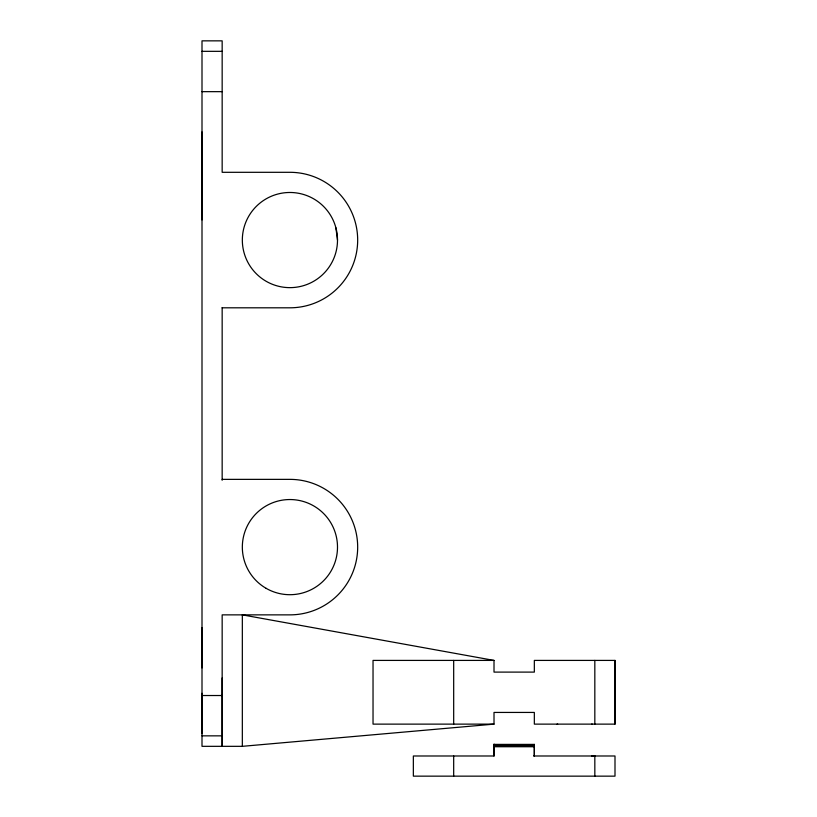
<?xml version="1.0" encoding="UTF-8"?>
<svg xmlns="http://www.w3.org/2000/svg" width="817" height="817" viewBox="0 0 817 817"><rect width="100%" height="100%" fill="white"/><g stroke="black" fill="none" stroke-linecap="round" stroke-linejoin="round"><path stroke-width="1.23" d="M202.003 733.625L202.003 693.296M202.003 667.898L202.003 627.568M202.003 219.896L202.003 131.986M242.332 746.329L242.332 614.864L494.009 660.412L494.009 672.105L534.338 672.105L534.338 660.412L614.997 660.412L614.997 724.128L534.338 724.128L534.338 712.434L494.009 712.434L494.009 724.128L242.332 746.329L202.003 746.329L202.003 40.85L222.163 40.85L222.163 172.305L289.923 172.305A67.75 67.75 0 0 1 357.672 240.055A67.75 67.75 0 0 1 289.923 307.805L222.163 307.805M453.68 776.15L453.68 755.991M453.68 724.128L453.68 660.412M494.009 755.991L494.009 744.287L494.009 755.991L413.351 755.991L413.351 776.15L614.997 776.15L614.997 755.991L533.572 755.991M494.009 744.604L534.338 744.706L534.338 746.728L494.009 746.728M534.338 744.399L534.338 755.991L534.338 744.399L494.009 744.399M594.827 724.128L594.827 660.412M202.003 51.328L222.163 51.328M202.003 91.657L222.163 91.657M222.163 479.365L289.923 479.365A67.75 67.75 0 0 1 357.672 547.114A67.75 67.75 0 0 1 289.923 614.864L222.163 614.864L222.163 746.329L222.163 677.936M494.009 660.412L373.032 660.412L373.032 724.128L494.009 724.128M202.003 695.522L222.163 695.522M557.082 724.128L557.684 724.128M591.651 724.128L592.243 724.128M202.003 735.851L222.163 735.851M494.009 744.992L534.338 744.992M494.009 745.441L534.338 745.441M494.009 746.033L534.338 746.033M594.827 755.991L591.651 755.991L594.827 755.991L594.837 776.15M335.879 227.739L337.503 240.055A47.59 47.59 0 0 1 266.128 281.273A47.59 47.59 0 0 1 266.128 198.848A47.59 47.59 0 0 1 337.503 240.055M614.997 660.412L614.997 724.128M222.163 307.611L222.163 480.253M266.128 588.332A47.59 47.59 0 0 0 337.503 547.114A47.59 47.59 0 0 0 266.128 505.907A47.59 47.59 0 0 0 266.128 588.332"/></g></svg>
